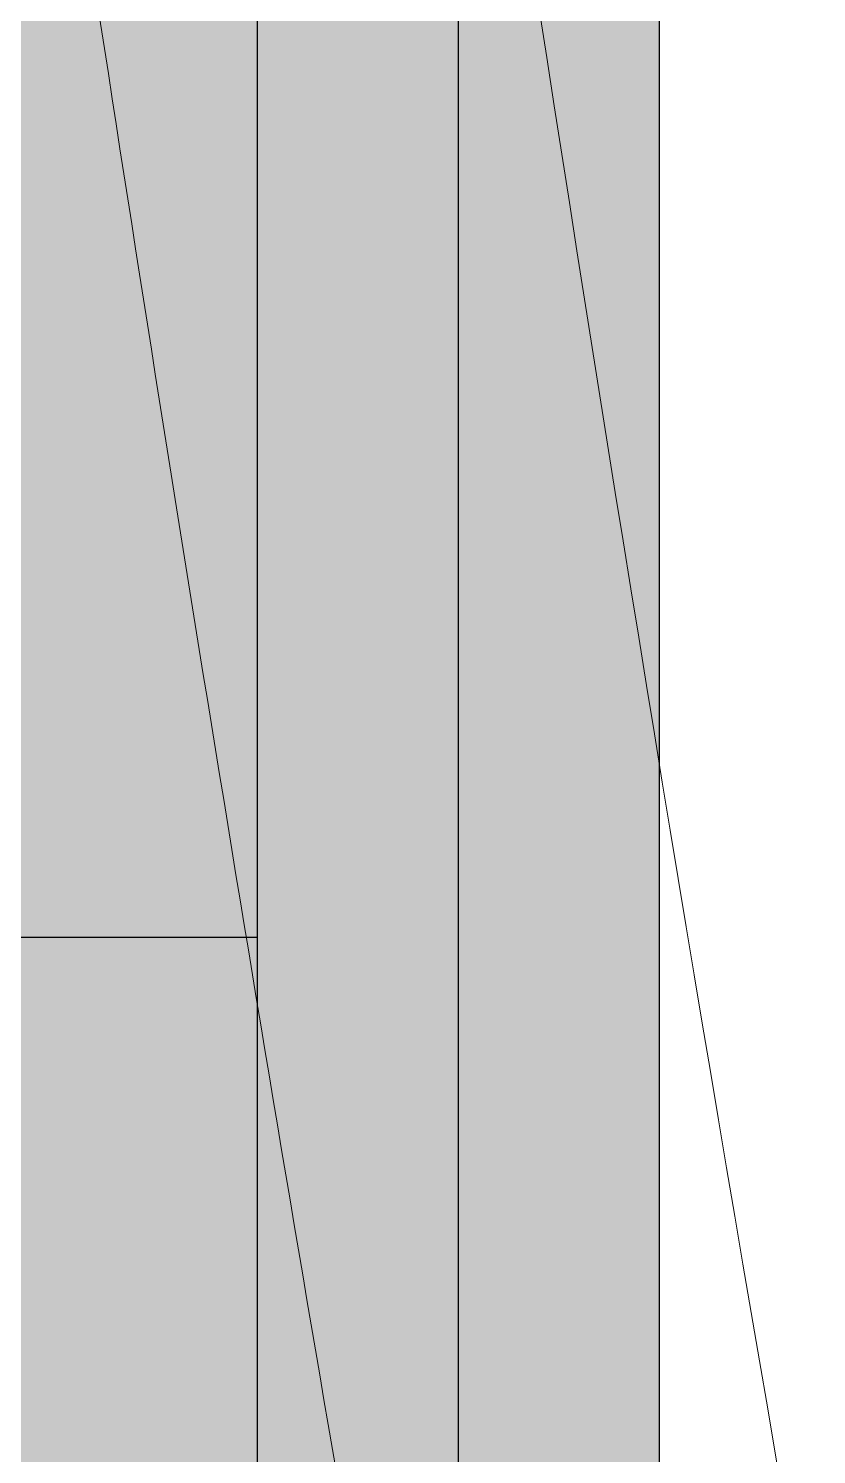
# Model space of a CAD drawing. Header units: millimetres. Extents: x -223175 to 287756, y -120611 to 352956.
# Drawn here: x 179910 to 185787, y 275573 to 286208 of the extents above; entities that cross this region are included whole.
import ezdxf

# ---------------------------------------------------------------- set-up
doc = ezdxf.new("R2010")
doc.units = ezdxf.units.MM
doc.header["$LTSCALE"] = 50
doc.linetypes.add('XREF 평면도$0$CEN', pattern=[62, 60, -1, 0, -1])
doc.linetypes.add('XREF 평면도$0$DASHEDX2', pattern=[38.099999999999994, 25.4, -12.7])
doc.layers.get('DEFPOINTS').update_dxf_attribs({"color": 108})
doc.layers.add('I-SOLID(제외영역)', color=253, linetype='Continuous')
doc.layers.add('XREF 평면도$0$CEN', color=1, linetype='XREF 평면도$0$CEN')
doc.layers.add('XREF 평면도$0$▶노면표시 - 진로변경제한선(흰색)', color=7, linetype='Continuous', lineweight=9)
doc.layers.add('XREF 평면도$0$▶노면표시 - 차선(흰색)', color=7, linetype='Continuous', lineweight=9)

msp = doc.modelspace()

# ---------------------------------------------------------------- hatches: boundary and pattern name
at = {"layer": 'I-SOLID(제외영역)', "ltscale": 0.5}
h = msp.add_hatch(color=253, dxfattribs=at)
h.dxf.hatch_style = 1
h.paths.add_polyline_path([(107817.9931809666, 312724.6808798617), (107817.9931809666, 244617.060248098), (184614.5896010123, 244617.060248098), (184614.5896010123, 312724.6808798617)])
h.paths.add_polyline_path([(143274.9137761497, 271631.6924027729), (140474.9137761494, 271631.6924027729), (140474.9137761494, 278831.6924027727), (143274.9137761494, 278831.6924027726), (143274.9137761494, 284356.692402773), (147974.9137761494, 284356.692402773), (147974.9137761494, 283111.6924027727), (148824.9137761494, 283111.6924027727), (148824.9137761494, 278581.6924027727), (146104.9137761494, 278581.6924027726), (146104.9137761494, 278331.6924027728), (154149.9137761494, 278331.6924027727), (154149.9137761494, 276381.6924027727), (166174.9137761494, 276381.6924027727), (166174.9137761494, 273881.6924027727), (154149.9137761494, 273881.6924027727), (154149.9137761494, 272131.6924027727), (145764.9137761494, 272131.6924027727), (145764.9137761494, 271881.6924027731), (148624.9137761494, 271881.6924027731), (148574.9137761494, 271756.6924027731), (148574.9137761494, 267351.6924027729), (147974.9137761494, 267351.6924027729), (147974.9137761494, 266231.6924027729), (145564.9137761494, 266231.6924027727), (145564.9137761495, 265981.6924027728), (143274.9137761498, 265981.6924027728), (143274.9137761498, 266231.6924027728)], flags=16)
h.paths.add_polyline_path([(132374.9137761494, 271631.6924027727), (137044.9137761497, 271631.6924027728), (137044.9137761497, 270991.6924027727), (137274.9137761497, 270991.6924027727), (137274.9137761497, 269231.6924027726), (138074.9137761495, 269231.6924027727), (138074.9137761495, 265981.6924027727), (133724.9137761494, 265981.6924027727), (133724.9137761493, 269031.6924027718), (132374.9137761494, 269031.6924027723)], flags=16)

# ---------------------------------------------------------------- linework, layer by layer
at = {"layer": 'DEFPOINTS'}
for points in [[(110279.1227409993, 308726.1632259493), (184614.5896010123, 308726.1632259493), (184614.5896010123, 241704.7065257417), (110279.1227409993, 241704.7065257417)], [(111779.1227409993, 307226.1632259493), (183114.5896010123, 307226.1632259493), (183114.5896010123, 243204.7065257417), (111779.1227409993, 243204.7065257417)], [(113279.1227409993, 305726.1632259493), (181614.5896010123, 305726.1632259493), (181614.5896010123, 244704.7065257417), (113279.1227409993, 244704.7065257417)]]:
    msp.add_lwpolyline(points, close=True, dxfattribs=at)
at = {"layer": 'XREF 평면도$0$CEN', "color": 1, "ltscale": 300}
msp.add_line((113279.1227409993, 279431.6924027727), (181614.5896010123, 279431.6924027727), dxfattribs=at)
at = {"layer": 'XREF 평면도$0$▶노면표시 - 진로변경제한선(흰색)', "linetype": 'Continuous', "ltscale": 2, "flags": 128}
msp.add_lwpolyline([(187580.061151477, 264071.9806334018, -0.009529087885844814), (183608.7634706222, 287071.9806334018)], format="xyb", dxfattribs=at)
at = {"layer": 'XREF 평면도$0$▶노면표시 - 차선(흰색)', "linetype": 'XREF 평면도$0$DASHEDX2', "ltscale": 30, "elevation": 999.9999999999784, "flags": 128}
for points in [[(182402.7243504249, 274304.5349887848, -0.01965097817317788), (175995.4050530705, 322261.5590830221, -0.01712771498167648)], [(182402.7243504251, 274304.5349887848, -0.01965097817317788), (175995.4050530706, 322261.5590830222, -0.01712771498167648)]]:
    msp.add_lwpolyline(points, format="xyb", dxfattribs=at)

doc.saveas('drawing.dxf')
